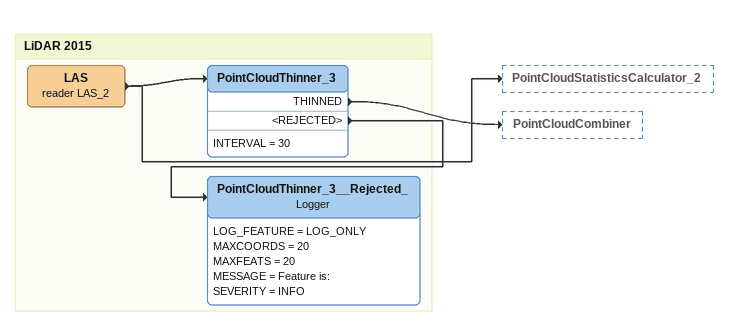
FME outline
Bookmark: LiDAR 2015
LAS (reader LAS_2)
    -> PointCloudThinner_3
    -> PointCloudStatisticsCalculator_2
PointCloudThinner_3
    INTERVAL = 30
    THINNED -> PointCloudCombiner
    <REJECTED> -> PointCloudThinner_3__Rejected_
PointCloudThinner_3__Rejected_: Logger
    LOG_FEATURE = LOG_ONLY
    MAXCOORDS = 20
    MAXFEATS = 20
    MESSAGE = Feature is:
    SEVERITY = INFO
